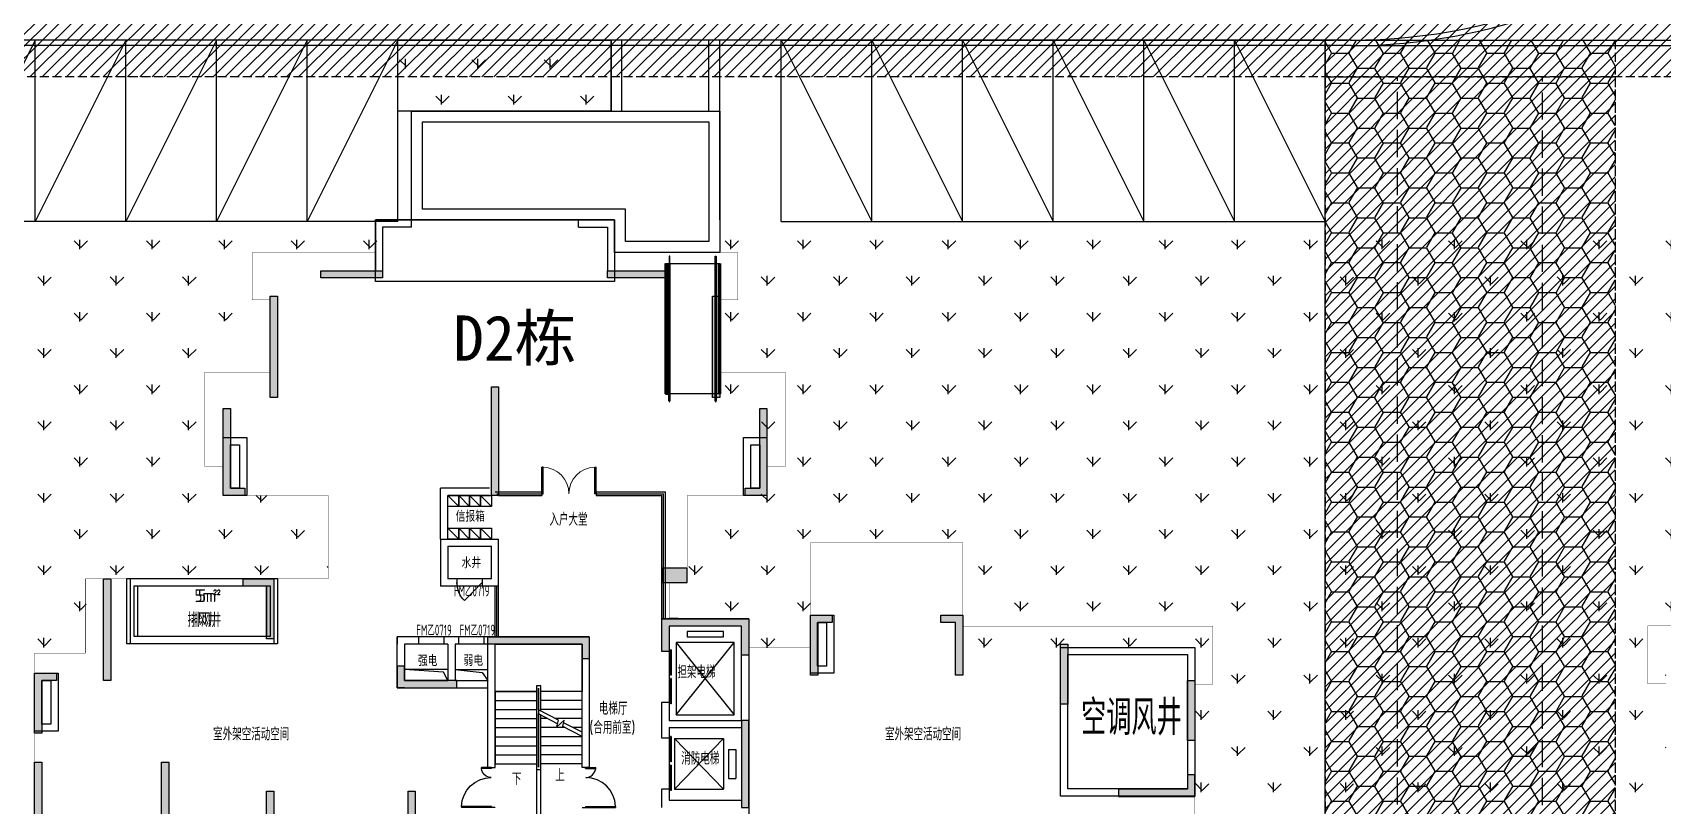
# Model space of a CAD drawing. Header units: millimetres. Extents: x 36720183 to 38160956, y 58934012 to 60388477.
# Drawn here: x 37556717 to 37601672, y 59296618 to 59317925 of the extents above; entities that cross this region are included whole.
import ezdxf

# ---------------------------------------------------------------- set-up
doc = ezdxf.new("R2010")
doc.units = ezdxf.units.MM
doc.header["$LTSCALE"] = 1000
doc.header["$MEASUREMENT"] = 0
doc.linetypes.add('DASH', pattern=[0.35, 0.25, -0.1])
doc.linetypes.add('X-A7-L1-PLAN$0$DOTE', pattern=[2.4200000000000004, 2, -0.2, 0.02, -0.2])
for name, color, linetype in [('@ 绿化', 8, 'Continuous'), ('@YL', 2, 'Continuous'), ('@扑救面填充', 8, 'Continuous'), ('@植草板', 8, 'Continuous'), ('C_Wall', 6, 'Continuous'), ('DIM_SYMB', 3, 'Continuous'), ('DL_道路红线_支路网_', 1, 'Continuous'), ('EVTR', 2, 'Continuous'), ('j-建筑提资说明', 5, 'Continuous'), ('PUB_TEXT', 7, 'Continuous'), ('RMJM - P1 - P - 120-1$0$文字说明', 7, 'Continuous'), ('STAIR', 2, 'Continuous'), ('TEXT', 1, 'Continuous'), ('WALL', 4, 'Continuous'), ('WINDOW', 2, 'Continuous'), ('WINDOW_TEXT', 3, 'Continuous'), ('X-A7-L1-PLAN$0$240_STAIR_R', 1, 'Continuous'), ('X-A7-L1-PLAN$0$dote', 1, 'X-A7-L1-PLAN$0$DOTE'), ('扑救面', 2, 'Continuous'), ('裙楼挑廊', 7, 'Continuous'), ('车位', 40, 'Continuous'), ('首层轮廓', 6, 'Continuous')]:
    doc.layers.add(name, color=color, linetype=linetype)
doc.layers.add('X-A7-L1-PLAN$0$230_Floors', color=1, linetype='Continuous', lineweight=50)
doc.layers.add('水管井及降板', color=3, linetype='Continuous', plot=False)
doc.styles.add('_TCH_DIM', font='SIMPLEX', dxfattribs={"bigfont": 'GBCBIG'})
doc.styles.add('RMJM - P1 - P - 120-1$0$RMJM_TEXT', font='ARIAL.TTF', dxfattribs={"height": 2.5})
doc.styles.get("Standard").update_dxf_attribs({"font": 'gbenor.shx', "bigfont": 'gbcbig.shx'})
pattern_1 = [(90, (0, 0), (-997.7954749999999, 997.7954750000001), [264.58066, -1731.01015]), (45, (0, 0), (-997.7961550815103, 997.7961550815104), [264.58066, -1146.51615]), (135, (0, 0), (-997.7961550815104, -997.7961550815103), [264.58066, -1146.51615])]
pattern_2 = [(45, (0, 0), (-168.3798022700466, 168.3798022700466), [])]

# ---------------------------------------------------------------- blocks, each defined once
blk = doc.blocks.new('车位')
at = {"layer": '车位'}
for p, q in [((2126015.363578103, 462726.0883824006), (2126015.363578103, 465226.0883824006)), ((2131015.363578103, 465226.0883824006), (2126015.363578103, 465226.0883824006)), ((2131015.363578111, 462726.0891391188), (2131015.363578103, 465226.0883824006)), ((2131015.363578111, 462726.0891391188), (2126015.363578103, 462726.0883824006))]:
    blk.add_line(p, q, dxfattribs=at)
blk.add_lwpolyline([(2126015.363578103, 462726.0883824006), (2131015.363578111, 465226.0883824006)], dxfattribs=at)
blk = doc.blocks.new('gj1-0107')
at = {"layer": 'WALL', "color": 2}
for points in [[(42922139.97453035, 57590206.12599736), (42926191.12234663, 57590206.13436858), (42926191.12234663, 57588406.2199932), (42922139.97453035, 57588406.21162199)], [(42922339.97453035, 57590006.12641064), (42925991.12234663, 57590006.1339553), (42925991.12234663, 57588606.21957993), (42922339.97453035, 57588606.21203527)]]:
    blk.add_lwpolyline(points, close=True, dxfattribs=at)
at = {"layer": 'WINDOW', "color": 2}
for points in [[(42947791.12234719, 57588306.12426966), (42951491.20817713, 57588306.12426966), (42951491.20817713, 57584205.94987251), (42947791.12234719, 57584205.94987251)], [(42947991.12234719, 57588106.12426966), (42951291.20817713, 57588106.12426966), (42951291.20817713, 57584405.94987251), (42947991.12234719, 57584405.94987251)]]:
    blk.add_lwpolyline(points, close=True, dxfattribs=at)
at = {"layer": 'j-建筑提资说明', "color": 2, "insert": (42924002.6382888, 57589908.05845094), "char_height": 350, "width": 661.7919815480709, "attachment_point": 1}
blk.add_mtext('5m²', dxfattribs=at)
at = {"layer": 'PUB_TEXT', "color": 2}
for s, height, p in [('排风井', 385.8156028368794, (42923806.78973908, 57588870.21052455)), ('空调风井', 964.5390070921986, (42948356.13669252, 57585888.9128638))]:
    blk.add_text(s, height=height, dxfattribs=at).set_placement(p)
blk = doc.blocks.new('D3D4scpm')
at = {"layer": '首层轮廓', "color": 6, "linetype": 'DASH', "const_width": 10}
blk.add_lwpolyline([(169619.1986465752, -166214.4433284104), (162719.1990282312, -166214.443305552), (162719.1990282312, -167814.4433052763), (163219.1131967381, -167814.4433052763)], dxfattribs=at)
blk = doc.blocks.new('$DORLIB2D$00000127')
at = {"color": 0, "linetype": 'Continuous'}
for p, q in [((-0.03333333333284827, 0.79489831543669), (-0.5333333333328483, 0.79489831543669)), ((-0.5333333333328483, 0.79489831543669), (-0.5333333333328483, 0.6904056441872441)), ((-0.03333333333284827, 0.6904056441872441), (-0.5333333333328483, 0.6904056441872441)), ((-0.03333333333284827, 0.79489831543669), (-0.03333333333284827, 0.6904056441872441)), ((0.03333333333284827, 0.79489831543669), (0.03333333333284827, 0.6904056441872441)), ((0.5333333333328483, 0.79489831543669), (0.03333333333284827, 0.79489831543669)), ((0.5333333333328483, 0.6904056441872441), (0.03333333333284827, 0.6904056441872441)), ((0.5333333333328483, 0.79489831543669), (0.5333333333328483, 0.6904056441872441)), ((0.5, 0.4999999999999787), (-0.5, 0.4999999999999787))]:
    blk.add_line(p, q, dxfattribs=at)
blk = doc.blocks.new('$DorLib2D$00000002')
for p, q in [((-0.5, -5.684341886080802e-17), (-0.5000000000000007, 0.4875)), ((-0.4750000000000007, 0.4875), (-0.5000000000000007, 0.4875)), ((-0.475, -2.842170943040401e-17), (-0.4750000000000007, 0.4875)), ((0.475, -2.842170943040401e-17), (0.4750000000000007, 0.4875)), ((0.4750000000000007, 0.4875), (0.5000000000000007, 0.4875)), ((0.5, -5.684341886080802e-17), (0.5000000000000007, 0.4875)), ((-0.5, -5.684341886080802e-17), (-0.475, -2.842170943040401e-17)), ((0.5, -5.684341886080802e-17), (0.475, -2.842170943040401e-17))]:
    blk.add_line(p, q)
at = {"lineweight": 13}
for centre, start, end in [((-0.4875, -4.263256414560601e-17), 0, 88.53071641864632), ((0.4875, -4.263256414560601e-17), 91.4692835813537, 180)]:
    blk.add_arc(centre, 0.4875, start, end, dxfattribs=at)
blk = doc.blocks.new('$DorLib2D$00000114')
at = {"color": 0}
blk.add_line((0.4999999999999964, 3.552713678800501e-15), (-0.2071067811864751, 0.7071067811864857), dxfattribs=at)
blk.add_arc((0.5000000000013856, -1.154631945610163e-12), 1.000000000001696, 135, 180, dxfattribs=at)
blk = doc.blocks.new('$DorLib2D$00000225')
at = {"color": 0}
for p, q in [((0.4750000000000032, -0.001447885298549778), (0.4750000000000032, 0.7521225008925327)), ((0.4750000000000032, 0.7521225008925327), (0.5000000000000036, 0.7521225008925363)), ((0.5000000000000036, -0.001447885298549778), (0.5000000000000036, 0.7521225008925363)), ((-0.4999999999999982, -3.552713678800501e-15), (-0.5, 0.252035990386009)), ((-0.4750000000000014, 0.252035990386009), (-0.5, 0.252035990386009)), ((-0.4749999999999996, -3.552713678800501e-15), (-0.4750000000000014, 0.252035990386009)), ((-0.4749999999999996, -3.552713678800501e-15), (-0.4999999999999947, -3.552713678800501e-15)), ((0.4750000000000032, -0.001447885298549778), (0.4999999999999929, -0.001447885298549778))]:
    blk.add_line(p, q, dxfattribs=at)
for centre, radius, start, end in [((0.5046168020419071, -0.001920809357812914), 0.7546247204382253, 92.24926861260724, 179.7237749158362), ((-0.5007908120542499, 0.002572563917482285), 0.2507930763238999, 359.7898704778746, 84.09743784757413)]:
    blk.add_arc(centre, radius, start, end, dxfattribs=at)
blk = doc.blocks.new('553443')
at = {"layer": 'WALL'}
for p, q in [((705022.991600763, -901401.3232858074), (705022.991600763, -900709.6513814)), ((705022.991600763, -900709.6513814), (705142.9916008748, -900709.6513814)), ((705142.9916008748, -900709.6513814), (705142.9916008748, -904259.6513813068)), ((705022.991600763, -904259.6513813068), (705022.991600763, -901513.7232185048)), ((703682.9916018434, -902959.6513812584), (703882.9916020297, -902959.6513812584)), ((706482.9916007258, -902959.6513812584), (706282.9916005395, -902959.6513812584)), ((703882.9916020297, -904059.6513813515), (703682.9916018434, -904059.6513813515)), ((706282.9916005395, -904059.6513813515), (706482.9916007258, -904059.6513813515))]:
    blk.add_line(p, q, dxfattribs=at)
at = {"layer": 'WINDOW', "yscale": -1100, "zscale": -1100}
for p, xscale, rotation in [((703782.9916024022, -903509.6513813068), 1100, 270), ((706382.991600167, -903509.6513813068), -1100, 90)]:
    blk.add_blockref('$DorLib2D$00000225', p, dxfattribs=dict(at, xscale=xscale, rotation=rotation))
blk = doc.blocks.new('56643chfgvhcsr')
blk.add_line((121896.0570901092, -24508.87096643308), (121596.0570907742, -24208.87096643308))
blk.add_lwpolyline([(121596.0570907742, -24208.87096643308), (121896.0570901092, -24208.87096643308), (121896.0570901092, -24508.87096643308), (121596.0570907742, -24508.87096643308)], close=True)
blk = doc.blocks.new('A$C7A871CF6')
at = {"layer": 'C_Wall'}
for points in [[(-11599.99999925494, 9800), (-9899.999998701736, 9800), (-9899.999998701736, 9600), (-11599.99999925494, 9600)], [(-3699.999999998836, 9800.000000280095), (-1999.999999441206, 9800.000000280095), (-1999.999999441206, 9600.000000280095), (-3699.999999998836, 9600.000000280095)], [(-12800.04305876791, 9100.000000190921), (-12799.99999888241, 6300), (-12999.99999888241, 6300), (-13000.04305876791, 9100.000000190921)], [(-599.9999998137355, 9100.000000280794), (-599.999999627471, 6300.000000280095), (-799.999999627471, 6300.000000280095), (-799.9999998137355, 9100.000000280794)], [(-6700, 6599.995026633609), (-6700, 3599.995026633609), (-6899.999618530273, 3599.995026633609), (-6899.999618530273, 6599.995026633609)], [(-14100.04267655313, 3799.906525810715), (-13700.04267655313, 3799.906525810715), (-13700.04267655313, 3599.906525810715), (-14300.04267655313, 3599.906525810715), (-14299.94353091344, 5999.999999955297), (-14099.94353091344, 5999.999999955297)], [(500.0000001862645, 6000.000000373228), (700.0000001862645, 6000.000000373228), (700.0000001862645, 3600.000000324799), (100.0005723908544, 3600.000000324799), (100.0005723908544, 3800.000000324799), (500.0000001862645, 3800.000000324799)], [(-1500.000000465196, 1600.000000231666), (-2200, 1600.000000231666), (-2200, 1200.000000138534), (-1500.000000465196, 1200.000000138534)], [(-17399.91464354144, 1300.005354961846), (-17400.00000000047, -1499.999806847656), (-17600.00000000047, -1499.999806847656), (-17599.91464354144, 1300.005354961846)], [(-12899.95002746582, 1299.98548999941), (-12899.95002746582, -350.0145100005902), (-13099.95002746582, -350.0145100005902), (-13099.95002746582, 1099.98548999941), (-13750.00273324549, 1099.995026977267), (-13750.00273324549, 1299.995026977267)], [(199.9588014557958, -800.0099465602543), (-0.04119854420423508, -800.0099465602543), (0, 0), (-1999.99988079071, 0), (-1999.999999813735, -699.9998092651367), (-2199.999993853271, -700), (-2199.999874830246, 0), (-2200.000005960464, 200), (-2000.000011920929, 200), (200, 200)], [(1900.085067749023, 300.084672128316), (2500.08544921875, 300.084672128316), (2500.08544921875, 100.084672128316), (2100.085639939643, 100.0843564292882), (2100.08659362793, -1350.003638113383), (1900.08659362793, -1350.004782522563)], [(5499.999618530273, 300.084672128316), (6100.000381469727, 300.084672128316), (6100.000381469727, -1349.915137136821), (5899.999618530273, -1349.915137136821), (5899.999618530273, 100.084672128316), (5499.999618530273, 100.084672128316)], [(-4199.999999813735, -299.9998092651367), (-4199.999618344009, -899.9996185302734), (-4399.999618344009, -899.9998092651367), (-4399.999809078872, -499.9998092651367), (-7000.000190548599, -499.9998092651367), (-7000.000190548599, -299.9998092651367)], [(9000.085448601749, -499.9950292559806), (9000.085448601749, -2149.995029255981), (8800.085448601749, -2149.995029255981), (8800.085448601749, -499.9950292559806)], [(-19300.08354187012, -1499.919333303813), (-19300.08354187012, -2949.919214094523), (-19500.08354187012, -2949.919214094523), (-19500.08354187012, -1299.919333303813), (-18900.08354187012, -1299.919333303813), (-18900.08354187012, -1499.919333303813)], [(-9300.000395474024, -1500.000728959218), (-9300.000395474024, -1100.000728959218), (-9500.000395474024, -1100.000728959218), (-9500.000395474024, -1700.000728959218), (-7850.00039817486, -1700.000728400424), (-7850.00039817486, -1500.000212129671)], [(12499.99999981397, -1499.995006116806), (12500.08583050221, -3149.994910749374), (12300.08583050221, -3149.994910749374), (12299.99999981397, -1499.995006116806)], [(-1.192092895507812e-05, -2599.999999768334), (-1.192092895507812e-05, -4999.999904400902), (199.999988079071, -4999.999904400902), (199.999988079071, -2599.999999768334)], [(-19299.98843565327, -3750.005110627273), (-19299.98843565327, -5400.004967576126), (-19499.98843565327, -5400.004967576126), (-19499.98843565327, -3750.005110627273)], [(-15800.08506774902, -3750.005065875594), (-15800.08506774902, -5400.004970508162), (-16000.08506774902, -5400.004970508162), (-16000.08506774902, -3750.005065875594)], [(12500.08583068848, -4100.09004100645), (12300.08583068848, -4100.09004100645), (12300.08583068848, -4500.09004100645), (10400.08506774902, -4500.09004100645), (10400.08506774902, -4700.09004100645), (12500.08583068848, -4700.09004100645)], [(-12900.08201599121, -5999.999618528644), (-12500.08506774902, -5999.999618528644), (-12500.08506774902, -6199.999618528644), (-13100.08506774902, -6199.999618528644), (-13100.00305101322, -4550.000047683716), (-12900.00305101322, -4549.998331069946)], [(-9199.999999254476, -4550.081609734567), (-8999.999999254476, -4550.081609734567), (-8999.999999254476, -6200.000190733001), (-9599.999999254476, -6200.000190733001), (-9599.999999254476, -6000.000190733001), (-9199.999999254476, -6000.000190733001)], [(-6800.000189989805, -6000.000381424092), (-6800.000189989805, -5199.999994691927), (-7000.000189989805, -5199.999994691927), (-7000.000189989805, -6200.000381424092), (-5350.000192690641, -6200.000380865298), (-5350.000192690641, -5999.999864594312)], [(-4899.999809265137, -7100.0045917877), (-3300, -7100.0045917877), (-3300, -7300.0045917877), (-4899.999809265137, -7300.0045917877)], [(4299.999618530273, -7100.0045917877), (6100.08544921875, -7100.0045917877), (6100.08544921875, -7300.0045917877), (4299.999618530273, -7300.0045917877)], [(8950.000000372529, -7100.0045917877), (10600.00000037253, -7100.0045917877), (10600.00000037253, -7300.0045917877), (8950.000000372529, -7300.0045917877)], [(-4899.999809265137, -8800.0045917877), (-2899.999952316284, -8800.0045917877), (-2899.999952316284, -9000.0045917877), (-4899.999809265137, -9000.0045917877)], [(3900, -8800.0045917877), (5899.999618530273, -8800.0045917877), (5899.999618530273, -9000.0045917877), (3900, -9000.0045917877)], [(-7599.999618530273, -9700.004210317973), (-7000.000011920929, -9700.004210317973), (-7000.000011920929, -9900.004210317973), (-7399.999618530273, -9900.004210317973), (-7399.999999441206, -11900.0049733019), (-7599.999999441206, -11900.0049733019)], [(8599.999618530273, -9700.004210317973), (8599.999618530273, -11900.0049733019), (8399.999618530273, -11900.0049733019), (8399.999618530273, -9900.004210317973), (8000.003039836884, -9900.004210317973), (8000.003039836884, -9700.004210317973)], [(-6300, -12500.00421031797), (-6300, -15700.00497325719), (-6500, -15700.00497325719), (-6500, -12500.00421031797)], [(7499.999618530273, -12500.00421031797), (7500.004196166992, -15700.00497325719), (7300.004196166992, -15700.00497325719), (7299.999618530273, -12500.00421031797)], [(-2900.000011920929, -16400.00497325743), (-4600.000011175871, -16400.00497325743), (-4600.000011175871, -16200.00497325719), (-3100.000011920929, -16200.00497325743), (-3100.000011920929, -15800.00421031797), (-2900.000011920929, -15800.00421031797)], [(4099.999988079071, -16200.00497325743), (5599.9999884516, -16200.00497325743), (5599.9999884516, -16400.00497325743), (3899.999988079071, -16400.00497325743), (3899.999988079071, -15800.00421031797), (4099.999988079071, -15800.00421031797)]]:
    blk.add_hatch(color=256, dxfattribs=at).paths.add_polyline_path(points)
for points in [[(-11599.99999925494, 9800), (-9899.999998701736, 9800), (-9899.999998701736, 9600), (-11599.99999925494, 9600)], [(-3699.999999998836, 9800.000000280095), (-1999.999999441206, 9800.000000280095), (-1999.999999441206, 9600.000000280095), (-3699.999999998836, 9600.000000280095)], [(-12800.04305876791, 9100.000000190921), (-12799.99999888241, 6300), (-12999.99999888241, 6300), (-13000.04305876791, 9100.000000190921)], [(-599.9999998137355, 9100.000000280794), (-599.999999627471, 6300.000000280095), (-799.999999627471, 6300.000000280095), (-799.9999998137355, 9100.000000280794)], [(-6700, 6599.995026633609), (-6700, 3599.995026633609), (-6899.999618530273, 3599.995026633609), (-6899.999618530273, 6599.995026633609)], [(-14100.04267655313, 3799.906525810715), (-13700.04267655313, 3799.906525810715), (-13700.04267655313, 3599.906525810715), (-14300.04267655313, 3599.906525810715), (-14299.94353091344, 5999.999999955297), (-14099.94353091344, 5999.999999955297)], [(500.0000001862645, 6000.000000373228), (700.0000001862645, 6000.000000373228), (700.0000001862645, 3600.000000324799), (100.0005723908544, 3600.000000324799), (100.0005723908544, 3800.000000324799), (500.0000001862645, 3800.000000324799)], [(-1500.000000465196, 1600.000000231666), (-2200, 1600.000000231666), (-2200, 1200.000000138534), (-1500.000000465196, 1200.000000138534)], [(-17399.91464354144, 1300.005354961846), (-17400.00000000047, -1499.999806847656), (-17600.00000000047, -1499.999806847656), (-17599.91464354144, 1300.005354961846)], [(-12899.95002746582, 1299.98548999941), (-12899.95002746582, -350.0145100005902), (-13099.95002746582, -350.0145100005902), (-13099.95002746582, 1099.98548999941), (-13750.00273324549, 1099.995026977267), (-13750.00273324549, 1299.995026977267)], [(-4199.999999813735, -299.9998092651367), (-4199.999618344009, -899.9996185302734), (-4399.999618344009, -899.9998092651367), (-4399.999809078872, -499.9998092651367), (-7000.000190548599, -499.9998092651367), (-7000.000190548599, -299.9998092651367)], [(9000.085448601749, -499.9950292559806), (9000.085448601749, -2149.995029255981), (8800.085448601749, -2149.995029255981), (8800.085448601749, -499.9950292559806)], [(-19300.08354187012, -1499.919333303813), (-19300.08354187012, -2949.919214094523), (-19500.08354187012, -2949.919214094523), (-19500.08354187012, -1299.919333303813), (-18900.08354187012, -1299.919333303813), (-18900.08354187012, -1499.919333303813)], [(-9300.000395474024, -1500.000728959218), (-9300.000395474024, -1100.000728959218), (-9500.000395474024, -1100.000728959218), (-9500.000395474024, -1700.000728959218), (-7850.00039817486, -1700.000728400424), (-7850.00039817486, -1500.000212129671)], [(12499.99999981397, -1499.995006116806), (12500.08583050221, -3149.994910749374), (12300.08583050221, -3149.994910749374), (12299.99999981397, -1499.995006116806)], [(-19299.98843565327, -3750.005110627273), (-19299.98843565327, -5400.004967576126), (-19499.98843565327, -5400.004967576126), (-19499.98843565327, -3750.005110627273)], [(-15800.08506774902, -3750.005065875594), (-15800.08506774902, -5400.004970508162), (-16000.08506774902, -5400.004970508162), (-16000.08506774902, -3750.005065875594)], [(-12900.08201599121, -5999.999618528644), (-12500.08506774902, -5999.999618528644), (-12500.08506774902, -6199.999618528644), (-13100.08506774902, -6199.999618528644), (-13100.00305101322, -4550.000047683716), (-12900.00305101322, -4549.998331069946)], [(-9199.999999254476, -4550.081609734567), (-8999.999999254476, -4550.081609734567), (-8999.999999254476, -6200.000190733001), (-9599.999999254476, -6200.000190733001), (-9599.999999254476, -6000.000190733001), (-9199.999999254476, -6000.000190733001)], [(-6800.000189989805, -6000.000381424092), (-6800.000189989805, -5199.999994691927), (-7000.000189989805, -5199.999994691927), (-7000.000189989805, -6200.000381424092), (-5350.000192690641, -6200.000380865298), (-5350.000192690641, -5999.999864594312)], [(-4899.999809265137, -7100.0045917877), (-3300, -7100.0045917877), (-3300, -7300.0045917877), (-4899.999809265137, -7300.0045917877)], [(4299.999618530273, -7100.0045917877), (6100.08544921875, -7100.0045917877), (6100.08544921875, -7300.0045917877), (4299.999618530273, -7300.0045917877)], [(8950.000000372529, -7100.0045917877), (10600.00000037253, -7100.0045917877), (10600.00000037253, -7300.0045917877), (8950.000000372529, -7300.0045917877)], [(-4899.999809265137, -8800.0045917877), (-2899.999952316284, -8800.0045917877), (-2899.999952316284, -9000.0045917877), (-4899.999809265137, -9000.0045917877)], [(3900, -8800.0045917877), (5899.999618530273, -8800.0045917877), (5899.999618530273, -9000.0045917877), (3900, -9000.0045917877)], [(-6300, -12500.00421031797), (-6300, -15700.00497325719), (-6500, -15700.00497325719), (-6500, -12500.00421031797)], [(7499.999618530273, -12500.00421031797), (7500.004196166992, -15700.00497325719), (7300.004196166992, -15700.00497325719), (7299.999618530273, -12500.00421031797)], [(-2900.000011920929, -16400.00497325743), (-4600.000011175871, -16400.00497325743), (-4600.000011175871, -16200.00497325719), (-3100.000011920929, -16200.00497325743), (-3100.000011920929, -15800.00421031797), (-2900.000011920929, -15800.00421031797), (-2900.000011920929, -16400.00497325743)]]:
    blk.add_lwpolyline(points, close=True, dxfattribs=at)
for points in [[(199.9588014557958, -800.0099465602543), (-0.04119854420423508, -800.0099465602543), (0, 0), (-1999.99988079071, 0), (-1999.999999813735, -699.9998092651367), (-2199.999993853271, -700), (-2199.999874830246, 0), (-2200.000005960464, 200), (-2000.000011920929, 200), (-2000.000011920929, 200), (200, 200), (199.9588014557958, -800.0099465602543)], [(1900.085067749023, 300.084672128316), (2500.08544921875, 300.084672128316), (2500.08544921875, 100.084672128316), (2100.085639939643, 100.0843564292882), (2100.08659362793, -1350.003638113383), (1900.08659362793, -1350.004782522563), (1900.085067749023, 300.084672128316)], [(5499.999618530273, 300.084672128316), (6100.000381469727, 300.084672128316), (6100.000381469727, -1349.915137136821), (5899.999618530273, -1349.915137136821), (5899.999618530273, 100.084672128316), (5499.999618530273, 100.084672128316), (5499.999618530273, 300.084672128316)], [(-1.192092895507812e-05, -2599.999999768334), (-1.192092895507812e-05, -4999.999904400902), (199.999988079071, -4999.999904400902), (199.999988079071, -2599.999999768334), (-1.192092895507812e-05, -2599.999999768334)], [(12500.08583068848, -4100.09004100645), (12300.08583068848, -4100.09004100645), (12300.08583068848, -4500.09004100645), (10400.08506774902, -4500.09004100645), (10400.08506774902, -4700.09004100645), (12500.08583068848, -4700.09004100645), (12500.08583068848, -4100.09004100645)], [(-7599.999618530273, -9700.004210317973), (-7000.000011920929, -9700.004210317973), (-7000.000011920929, -9900.004210317973), (-7399.999618530273, -9900.004210317973), (-7399.999999441206, -11900.0049733019), (-7599.999999441206, -11900.0049733019), (-7599.999618530273, -9700.004210317973)], [(8599.999618530273, -9700.004210317973), (8599.999618530273, -11900.0049733019), (8399.999618530273, -11900.0049733019), (8399.999618530273, -9900.004210317973), (8000.003039836884, -9900.004210317973), (8000.003039836884, -9700.004210317973), (8599.999618530273, -9700.004210317973)], [(4099.999988079071, -16200.00497325743), (5599.9999884516, -16200.00497325743), (5599.9999884516, -16400.00497325743), (3899.999988079071, -16400.00497325743), (3899.999988079071, -15800.00421031797), (4099.999988079071, -15800.00421031797), (4099.999988079071, -16200.00497325743)]]:
    blk.add_lwpolyline(points, dxfattribs=at)
blk = doc.blocks.new('D1D2scpm')
at = {"layer": 'DIM_SYMB', "color": 6}
for points in [[(76856.34036825597, -166872.3523106501, 0, 0, 0), (76856.34036825597, -164147.3523107916, 0, 0, 0), (78056.34036844224, -164147.3523107916, 0, 0, 0), (78056.34036844224, -165197.3523106053, 80.00000000000001, 0, 0), (78056.34036844224, -165497.3523106501, 0, 0, 0)], [(78056.34036844224, -166872.3523106501, 0, 0, 0), (78056.34036844224, -166047.3523106948, 80.00000000000001, 0, 0), (78056.34036844224, -165747.3523106501, 0, 0, 0)]]:
    blk.add_lwpolyline(points, format="xyseb", dxfattribs=at)
at = {"layer": 'EVTR', "color": 6}
for p, q in [((81556.34036769718, -163097.3523107469), (81556.34036769718, -163247.3523106501)), ((82556.34036769718, -163097.3523107469), (81556.34036769718, -163097.3523107469)), ((82556.34036769718, -163247.3523106501), (82556.34036769718, -163097.3523107469)), ((81256.34036788344, -163397.3523105606), (81256.34036788344, -165397.3523105606)), ((82856.34036844224, -163397.3523105606), (81256.34036788344, -163397.3523105606)), ((81256.34036788344, -163397.3523105606), (82856.34036844224, -165397.3523105606)), ((81256.34036788344, -165397.3523105606), (82856.34036844224, -163397.3523105606)), ((81556.34036769718, -163247.3523106501), (82556.34036769718, -163247.3523106501)), ((82856.34036844224, -165397.3523105606), (82856.34036844224, -163397.3523105606)), ((81256.34036788344, -165397.3523105606), (82856.34036844224, -165397.3523105606)), ((81206.34088309109, -166047.3524161726, 9375.00000021349), (82556.34088271856, -166047.3521959111, 9375.00000021349)), ((81206.34089892358, -166047.3524161726, 9375.00000021349), (81206.34112802893, -167447.3524160758, 9375.00000021349)), ((81206.34088309109, -166047.3524161726, 9375.00000021349), (82556.34111182392, -167447.3521958217, 9375.00000021349)), ((82556.34088271856, -166047.3521959111, 9375.00000021349), (81206.34111126512, -167447.3524160758, 9375.00000021349)), ((82556.34088271856, -166047.3521959111, 9375.00000021349), (82556.34111182392, -167447.3521958217, 9375.00000021349)), ((82701.06386968493, -166347.3521722108, 9375.00000021349), (82901.0638698712, -166347.3521396145, 9375.00000021349)), ((82701.06386968493, -166347.3521722108, 9375.00000021349), (82701.0640000701, -167147.3521722555, 9375.00000021349)), ((82901.063886635, -166347.3521396145, 9375.00000021349), (82901.06401702017, -167147.3521396592, 9375.00000021349)), ((82701.0640000701, -167147.3521722555, 9375.00000021349), (82901.06400025636, -167147.3521396592, 9375.00000021349)), ((81206.34111126512, -167447.3524160758, 9375.00000021349), (82556.34111182392, -167447.3521958217, 9375.00000021349))]:
    blk.add_line(p, q, dxfattribs=at)
at = {"layer": 'STAIR', "color": 6}
for p, q in [((78556.34036811441, -151747.3525012434), (73956.34036859125, -151747.3525012881)), ((76256.34036769718, -164747.3523106501), (76256.34036769718, -163447.3523106948)), ((76256.34036769718, -163447.3523106948), (78656.34036806971, -163447.3523106948)), ((76256.34036769718, -164747.3523080871), (76256.34036769718, -163447.3523081318)), ((78656.34036806971, -163447.3523106948), (78656.34036806971, -164747.3523106501)), ((74956.3403943181, -164147.3526121229), (73756.3403948769, -164147.3530398458)), ((75156.34050124884, -164147.3523081839), (76056.34050180763, -164147.3523081839)), ((76256.34036769718, -164747.3523106501), (76256.34036769718, -166747.3523106501)), ((76256.34036769718, -164747.3523106501), (77396.34036829323, -164747.3523106501)), ((77396.34036829323, -164747.3523106501), (76256.34036769718, -164747.3523106501)), ((76256.34036769718, -164747.3523080871), (76256.34036769718, -166747.3523080871)), ((77516.34036840498, -164597.3523107469), (77396.34036829323, -164597.3523107469)), ((77396.34036829323, -164597.3523107469), (77396.34036829323, -166897.3523105606)), ((77456.34036788344, -165258.232200712), (77456.34036788344, -164657.3523107991)), ((77456.34036788344, -164657.3523107991), (77456.34036788344, -164657.3523107991)), ((77456.34036788344, -164657.3523107991), (77456.34036788344, -165258.232200712)), ((77456.34036788344, -165258.232200712), (77456.34036788344, -164747.3523106501)), ((77456.34036788344, -164747.3523106501), (77456.34036788344, -166747.3523106501)), ((77516.34036840498, -165289.0242151543), (77516.34036840498, -164597.3523107469)), ((78656.34036806971, -164747.3523106501), (77516.34036840498, -164747.3523106501)), ((78656.34036806971, -164747.3523106501), (77516.34036840498, -164747.3523106501)), ((78656.34036806971, -165874.0724878907), (78656.34036806971, -164747.3523106501)), ((76256.34036769718, -164997.3523106501), (77396.34036829323, -164997.3523106501)), ((76256.34036769718, -165247.3523106501), (77396.34036829323, -165247.3523106501)), ((78005.07824679464, -165539.8446113914), (77456.34036788344, -165258.232200712)), ((77456.34036788344, -166747.3523106501), (77456.34036788344, -165370.6321334094)), ((77983.25874561071, -165641.0467708111), (77456.34036788344, -165370.6321334094)), ((77456.34036788344, -166837.352310732), (77456.34036788344, -165370.6321334094)), ((77456.34036788344, -165370.6321334094), (77456.34036788344, -166837.352310732)), ((78656.34036806971, -164997.3523106501), (77516.34036840498, -164997.3523106501)), ((78656.34036806971, -165247.3523106501), (77516.34036840498, -165247.3523106501)), ((77516.34036840498, -166897.3523105606), (77516.34036840498, -165401.4241478518)), ((76256.34036769718, -165497.3523106501), (77396.34036829323, -165497.3523106501)), ((76256.34036769718, -165747.3523106501), (77396.34036829323, -165747.3523106501)), ((77703.26187645644, -165497.3523106501), (77516.34036840498, -165497.3523106501)), ((78190.4011657238, -165747.3523106501), (77516.34036840498, -165747.3523106501)), ((78656.34036806971, -165497.3523106501), (77922.27957022935, -165497.3523106501)), ((78162.96348439157, -165539.5482582599), (77965.71586930752, -165722.4132932797)), ((77965.71586930752, -165722.4132932797), (78005.07824679464, -165539.8446113914)), ((78125.3572357595, -165713.9717498422), (78162.96348439157, -165539.5482582599)), ((78656.34036806971, -165986.4724205881), (78125.3572357595, -165713.9717498422)), ((78656.34036806971, -165874.0724878907), (78147.17673694342, -165612.7695904225)), ((78656.34036806971, -165747.3523106501), (78409.41885949671, -165747.3523106501)), ((76256.34036769718, -165997.3523106501), (77396.34036829323, -165997.3523106501)), ((76256.34036769718, -166247.3523106501), (77396.34036829323, -166247.3523106501)), ((78656.34036806971, -165997.3523106501), (77516.34036840498, -165997.3523106501)), ((78656.34036806971, -166247.3523106501), (77516.34036840498, -166247.3523106501)), ((78656.34036806971, -166747.3523106501), (78656.34036806971, -165986.4724205881)), ((76256.34036769718, -166497.3523106501), (77396.34036829323, -166497.3523106501)), ((76256.34036769718, -166747.3523106501), (77396.34036829323, -166747.3523106501)), ((77456.34036788344, -166747.3523106501), (77456.34036788344, -166747.3523106501)), ((78656.34036806971, -166497.3523106501), (77516.34036840498, -166497.3523106501)), ((78656.34036806971, -166747.3523106501), (77516.34036840498, -166747.3523106501)), ((77396.34036829323, -166897.3523105606), (77516.34036840498, -166897.3523105606)), ((77456.34036788344, -166837.352310732), (77456.34036788344, -166837.352310732))]:
    blk.add_line(p, q, dxfattribs=at)
blk.add_lwpolyline([(79556.34036772698, -153448.4646710083), (72956.34036900103, -153448.4646710083), (72956.34036900103, -151747.3525012434), (79556.34036769718, -151747.3525012434)], close=True, dxfattribs=at)
for points in [[(74956.34050124884, -164447.3523081839), (74837.69456394017, -164221.208779864), (73756.34050178528, -164147.3530398458)], [(75156.34050124884, -164147.3523081839), (75903.48456782848, -164226.0954530388), (76056.34036834538, -164447.3523081839)]]:
    blk.add_lwpolyline(points, dxfattribs=at)
at = {"layer": 'WALL', "color": 6}
for p, q in [((73956.34036859125, -151947.3525012359), (73956.34036859125, -151747.3525012359)), ((78556.34036811441, -151947.3525012359), (78556.34036811441, -151747.3525012359)), ((76106.34142923355, -159147.3683256805), (74756.34059344232, -159147.3650226891)), ((74756.34059344232, -160547.3523105606), (74756.34059344232, -159147.3650226891)), ((76106.34093990177, -159347.3683256805), (74956.34059344232, -159347.3655120209)), ((74956.34059344232, -160547.3523105606), (74956.34059344232, -159347.3655120209)), ((74756.34059344232, -160547.3523105606), (76356.34059232473, -160547.3523105606)), ((74756.34059344232, -160547.3523105532), (74756.34059339762, -161847.3523081094)), ((74956.34059213847, -160747.3523108065), (76156.34059213847, -160747.3523108512)), ((74956.34059343487, -160747.3523108065), (74956.34059340507, -161647.3523081169)), ((76156.34059213847, -161647.3523093611), (76156.34059213847, -160747.3523108512)), ((76356.34059232473, -161847.3523081616), (76356.34059232473, -160547.3523105606)), ((75206.34059213102, -161647.3523083776), (74956.34059213847, -161647.3523081169)), ((75206.34059213847, -161647.3523081169), (75206.34059213102, -161847.3523081169)), ((76156.34059213847, -161647.3523093611), (75906.34059213102, -161647.3523091078)), ((75906.34059213102, -161647.3523081169), (75906.34059212357, -161847.3523081169)), ((75206.34059213102, -161847.3523081243), (74756.34059339762, -161847.3523081094)), ((76356.34059232473, -161847.3523081616), (75906.34059212357, -161847.3523081467)), ((83256.34036788344, -162747.3523106501), (80856.34036844224, -162747.3523106501)), ((80856.34036844224, -163647.3523105606), (80856.34036769718, -162747.3525014296)), ((83056.34036769718, -162947.3523106053), (81056.34036769718, -162947.3523106053)), ((81056.34036769718, -162947.3523106053), (81056.34036769718, -163647.3523105606)), ((83056.34036825597, -165547.3523106948), (83056.34036825597, -162947.3523106053)), ((83056.34036769718, -165547.3523106948), (83056.34036769718, -162947.3523106053)), ((83256.34036788344, -162747.3523106501), (83256.34036788344, -168597.3523106053)), ((73556.34059269726, -164547.3523080423), (73556.34059269726, -163247.3521201462)), ((74156.34059232473, -163247.3521201462), (73556.34059269726, -163247.3521201462)), ((73556.34059269726, -163247.3521201462), (73556.34059268981, -163447.3521201462)), ((73556.34059269726, -163447.3521201462), (73556.34059268981, -163447.3521201462)), ((73756.34059281647, -163447.3521201462), (73756.34059288353, -164447.3523081839)), ((74156.34059232473, -163447.3521201462), (73756.34059287608, -163447.3521201462)), ((74156.34059232473, -163447.3521201387), (74156.34059232473, -163247.3521201387)), ((75263.52026910335, -163247.3521201462), (74856.34059232473, -163247.3521201462)), ((74856.34059232473, -163447.3521201462), (74856.34059232473, -163247.3521201462)), ((74956.34059232473, -163447.3521201462), (74856.34059232473, -163447.3521201462)), ((74956.34059232473, -163447.3521201462), (74956.34059232473, -164447.3523081839)), ((75256.34059213847, -163447.3521201462), (75156.34059232473, -163447.3521201462)), ((75156.34059232473, -163447.3521201462), (75156.34059232473, -164447.3523081839)), ((75256.34059213847, -163447.3521201462), (75256.34059213847, -163247.3521201462)), ((76056.34059232473, -163247.3521201462), (75956.34059212357, -163247.3521201313)), ((75956.34059213102, -163447.3521201536), (75956.34059213102, -163247.3521201462)), ((76056.34059232473, -163447.3521201462), (75956.34059213102, -163447.3521201462)), ((78856.34036825597, -163247.3521201462), (76056.34036788344, -163247.3521201462)), ((76056.34036810696, -166847.3523106053), (76056.34036845714, -163247.3521201462)), ((78656.34036806971, -163447.3523106948), (76256.34036769718, -163447.3523106948)), ((76256.34036769718, -166647.3523105606), (76256.34036769718, -163447.3523106948)), ((76256.34036769718, -166747.3523080871), (76256.34036769718, -163447.3523081318)), ((78656.34036806971, -166847.3523106053), (78656.34036806971, -163447.3523106948)), ((78856.34036825597, -163247.3521201462), (78856.34036825597, -166847.3523106053)), ((81056.34036769718, -163647.3523105606), (80856.34036844224, -163647.3523105606)), ((73756.34059288353, -164447.3523081839), (74956.34059232473, -164447.3523081839)), ((75156.34059232473, -164447.3523081839), (76056.34059288353, -164447.3523081839)), ((73556.34059269726, -164647.3523081318), (73556.34059269726, -164547.3523080423)), ((73756.34059288353, -164647.3523081318), (73556.34059269726, -164647.3523081318)), ((73756.34059288353, -164647.3523081318), (73756.34059288353, -164647.3523081318)), ((73756.34059288353, -164647.3523081318), (76056.34059288353, -164647.3523081318)), ((80856.34036844224, -165647.3523105606), (80856.34036844224, -165047.3523106948)), ((80856.34036844224, -165047.3523106948), (81056.34036769718, -165047.3523106948)), ((81056.34036769718, -165047.3523106948), (81056.34036769718, -165547.3523106948)), ((80856.34036844224, -166036.5699182376), (80856.34036844224, -165647.3523105606)), ((81056.34036769718, -165547.3523106948), (83056.34036769718, -165547.3523106948)), ((81056.34036769718, -165747.3523106501), (83056.34036769718, -165747.3523106501)), ((81056.34036769718, -165747.3523106501), (81056.34036769718, -166036.5699182376)), ((83056.34036769718, -165747.3523106501), (83056.34036769718, -167747.3523106501)), ((81056.34036769718, -166036.5699182376), (80856.34036844224, -166036.5699182376)), ((76256.34036769718, -166847.3523106053), (76256.34036769718, -166647.3523105606)), ((76256.34036769718, -166847.3523106053), (76256.34036769718, -166747.3523080871)), ((80856.34036844224, -167856.52106601), (80856.34036844224, -167436.5699183717)), ((80856.34036844224, -167436.5699183717), (81056.34036769718, -167436.5699183717)), ((81056.34036769718, -167436.5699183717), (81056.34036769718, -167747.3523106501)), ((80856.34036844224, -167947.3523106053), (80856.34036844224, -167847.3523107469)), ((81056.34036769718, -167747.3523106501), (81456.33831636608, -167747.3523106501)), ((81456.33831636608, -167747.3523106501), (83056.34036769718, -167747.3523106501))]:
    blk.add_line(p, q, dxfattribs=at)
for points in [[(73956.34036859125, -151747.3525012359), (72956.34036900848, -151747.3525012434), (72956.34036898613, -153148.4646710008)], [(73956.34036859125, -151947.3525012359), (73156.34036900848, -151947.3525012434), (73156.34036898613, -153148.4646710083)], [(78556.34036811441, -151747.3525012359), (79556.34036769718, -151747.3525012434), (79556.34036771953, -153148.4646710008)], [(78556.34036811441, -151947.3525012359), (79356.34036769718, -151947.3525012434), (79356.34036771953, -153148.4646710083)]]:
    blk.add_lwpolyline(points, dxfattribs=at)
for points in [[(66105.24252450466, -161634.2815557122), (70156.39034079015, -161634.2731845006), (70156.39034079015, -163434.1875598729), (66105.24252450466, -163434.1959310845)], [(66305.24252450466, -161834.281142436), (69956.39034079015, -161834.2735977769), (69956.39034079015, -163234.1879731491), (66305.24252450466, -163234.1955178082)]]:
    blk.add_lwpolyline(points, close=True, dxfattribs=at)
at = {"layer": 'WINDOW', "color": 6}
for p, q in [((76256.34059232473, -159247.3523106501), (77543.9624042064, -159247.3523106501)), ((76306.34059232473, -159297.3523106501), (77543.9624042064, -159297.3523106501)), ((76356.34059232473, -159347.3523106501), (77543.9624042064, -159347.3523106501)), ((77543.9624042064, -159247.3523106501), (77543.9624042064, -159347.3523106501)), ((79043.9624042064, -159247.3523106501), (80956.34036873281, -159247.3523106501)), ((79043.9624042064, -159247.3523106501), (79043.9624042064, -159347.3523106501)), ((79043.9624042064, -159297.3523106501), (80906.34036872536, -159297.3523106501)), ((79043.9624042064, -159347.3523106501), (80856.34036872536, -159347.3523106501)), ((80856.34036844224, -162747.3523106426), (80856.34036873281, -159347.3523106501)), ((80906.34036844224, -162747.3523106501), (80906.34036873281, -159297.3523106501)), ((80956.34036844224, -162747.3523106501), (80956.34036874026, -159247.3523106501)), ((75906.34059213102, -161647.3523080871), (75206.34059213847, -161647.3523080945)), ((75906.34059212357, -161847.3523081169), (75206.34059213102, -161847.3523081243)), ((76256.34059232473, -163247.3521201462), (76256.34059232473, -161847.3523081541)), ((76306.34059232473, -163247.3521201462), (76306.34059232473, -161847.3523081541)), ((76356.34059232473, -163247.3521201462), (76356.34059232473, -161847.3523081616)), ((74856.34059231728, -163247.3521201313), (74156.34059232473, -163247.3521201462)), ((74856.34059232473, -163447.3521201536), (74156.34059232473, -163447.3521201462)), ((75956.34059212357, -163247.3521201313), (75256.34059213847, -163247.3521201462)), ((75263.52026910335, -163247.3521201238), (75256.34059213102, -163247.3521201238)), ((75956.34059213102, -163447.3521201536), (75256.34059213847, -163447.3521201462))]:
    blk.add_line(p, q, dxfattribs=at)
at = {"layer": 'X-A7-L1-PLAN$0$230_Floors', "color": 6}
for p, q in [((80956.22949085385, -152946.802746065), (80956.11861526966, -156547.2988286316)), ((80985.85992415994, -152946.7574660927), (80985.97080113739, -156547.2998931333)), ((81056.22949071229, -152946.8058250174), (81056.11245629936, -156747.3024507314)), ((82426.22949082404, -152946.803669937), (82426.3403680399, -156547.3523107618)), ((82456.22949085385, -152946.802746065), (82456.34036806971, -156547.3523107618)), ((81056.04470840096, -156547.3023909405), (80955.99601689726, -156547.298823975)), ((81080.99958433211, -156747.3032805398), (81056.00167058408, -156747.3024470061)), ((82356.40760946274, -156747.3458214924), (82331.40969572216, -156747.3449879587))]:
    blk.add_line(p, q, dxfattribs=at)
at = {"layer": 'X-A7-L1-PLAN$0$240_STAIR_R', "color": 6}
for points in [[(80956.22949085385, -152946.802746065), (81056.2294909507, -152946.802746065)], [(81080.99958433211, -152946.802746065), (82331.40969595313, -152946.802746065)], [(82356.40760946274, -152946.802746065), (82456.22949085385, -152946.802746065)]]:
    blk.add_lwpolyline(points, dxfattribs=at)
at = {"layer": 'X-A7-L1-PLAN$0$dote', "color": 6, "linetype": 'ByBlock'}
blk.add_line((82331.40969572216, -156547.3523107618), (81080.99958433211, -156547.3523107618), dxfattribs=at)
for points in [[(81080.99958433211, -156747.3032805398), (81080.99958433211, -152747.5335640162), (81056.00167058408, -152747.5335640162), (81056.00167058408, -156747.3024470061)], [(82331.40969595313, -156747.3449879587), (82331.40969595313, -152747.5335640162), (82356.40760946274, -152747.5335640162), (82356.40760946274, -156747.3458214924)], [(82456.41427503526, -156547.3523107618), (82356.40760946274, -156547.3523107618)]]:
    blk.add_lwpolyline(points, dxfattribs=at)
at = {"layer": '水管井及降板', "color": 6, "ltscale": 0.5}
for points in [[(69406.34036881477, -159347.3522234783), (68756.34036881477, -159347.3523105532), (68756.34015446901, -157747.3523105532), (69406.34015446901, -157747.3522234783)], [(83756.34059232473, -159347.3522234038), (83106.34059232473, -159347.3523104787), (83106.34037797898, -157747.3523104787), (83756.34037797898, -157747.3522234038)], [(69208.75718250126, -159147.3522446603), (68958.75718250126, -159147.3522781581), (68958.75702174008, -157947.3522781581), (69208.75702174008, -157947.3522446677)], [(83558.75740601122, -159147.3522445858), (83308.75740601122, -159147.3522780836), (83308.75724525005, -157947.3522780836), (83558.75724525005, -157947.3522445932)], [(85604.0093915984, -164247.3524405882), (84954.0093915984, -164247.3525276631), (84954.00917725265, -162647.3525276631), (85604.00917725265, -162647.3524405882)], [(85404.00936480612, -164047.3524673805), (85154.00936480612, -164047.3525008708), (85154.00920404494, -162847.3525008708), (85404.00920404494, -162847.3524673805)], [(64206.38346116245, -165847.2594907284), (63556.38346116245, -165847.2595778033), (63556.38324681669, -164247.2595778033), (64206.38324681669, -164247.2594907284)], [(64006.38343437016, -165647.2595175207), (63756.38343437016, -165647.259551011), (63756.38327360898, -164447.259551011), (64006.38327360898, -164447.2595175207)]]:
    blk.add_lwpolyline(points, close=True, dxfattribs=at)
at = {"layer": '首层轮廓', "color": 6, "linetype": 'DASH', "const_width": 10}
blk.add_lwpolyline([(63556.35193350166, -168847.2961589321), (63556.34036825597, -163697.352353327), (64956.34036825597, -163697.352353327), (64956.34036825597, -161647.3523105532), (71656.3403686285, -161647.3523034602), (71656.3403686285, -159347.3525039032), (68756.34036998451, -159347.2942226604), (68756.34036881477, -158547.3525012434), (68256.34036766738, -158547.3525012434), (68256.34036766738, -155947.3525011986), (70056.34036881477, -155947.3525011986), (70056.3403686285, -153947.3525012434), (69556.3403686285, -153947.3525012434), (69556.3403686285, -152647.3525011539), (72956.34036900103, -152647.3525011539), (72956.34036900103, -151747.3525012434), (79556.34036769718, -151747.3525012434), (79556.34036769718, -152647.3525011539), (82956.34036806971, -152647.3525011539), (82956.34036806971, -153947.3525012434), (82456.34036806971, -153947.3525012434), (82456.34036788344, -155947.3525011986), (84256.34036825597, -155947.3525011986), (84256.34036825597, -158547.3525012434), (83756.34036788344, -158547.3525012434), (83756.34036788344, -159347.3525011092), (81556.34036769718, -159347.3525013402), (81556.32941732556, -161747.3525011092), (81056.34036788344, -161747.3525011092), (81056.34036806971, -162747.3525014296), (83256.34036788344, -162747.3525011986), (83256.34036788344, -163547.3525011539), (84956.4262676984, -163547.3509290367), (84956.425724715, -160647.3525009155), (89156.34036825597, -160647.3525009155), (89156.34074898064, -162947.3525039479), (96056.34036732465, -162947.3524810895), (96056.34036732465, -164547.3524808064), (95556.42619881034, -164547.3524808064), (95556.34036773443, -168197.3524808064)], dxfattribs=at)
at = {"color": 6}
for p in [(-46640.83364106715, -135138.4815344587), (-46340.83364173025, -135138.4815344587), (-46040.8336424008, -135138.4815344587), (-45740.8336430639, -135138.4815344587), (-46640.83364106715, -136038.4813441262), (-46340.83364173025, -136038.4813441262), (-46040.8336424008, -136038.4813441262), (-45740.8336430639, -136038.4813441262)]:
    blk.add_blockref('56643chfgvhcsr', p, dxfattribs=at)
at = {"layer": 'C_Wall', "color": 6}
blk.add_blockref('A$C7A871CF6', (83056.34036825597, -162947.352310881), dxfattribs=at)
at = {"layer": 'WALL', "color": 6, "xscale": -1}
blk.add_blockref('553443', (782539.3319691643, 736112.2990706563), dxfattribs=at)
at = {"layer": 'WINDOW', "color": 6, "xscale": -1500, "yscale": 1500, "zscale": -1500}
blk.add_blockref('$DorLib2D$00000002', (78293.9624042064, -159297.3523106501), dxfattribs=at)
at = {"layer": 'WINDOW', "color": 6, "extrusion": (0, 0, -1), "xscale": 700.0000000000001, "yscale": 700.0000000000001, "zscale": 700.0000000000001, "rotation": 180}
blk.add_blockref('$DorLib2D$00000114', (-75556.34059213102, -161747.3523081169), dxfattribs=at)
at = {"layer": 'WINDOW', "color": 6, "xscale": -1400, "yscale": 200, "zscale": 1400, "rotation": 270}
for p in [(80956.34036806971, -164347.3523107469), (80956.34036806971, -166736.5699181855)]:
    blk.add_blockref('$DORLIB2D$00000127', p, dxfattribs=at)
at = {"layer": 'j-建筑提资说明', "color": 6, "insert": (67967.90628295392, -161932.3491021395), "char_height": 350, "width": 661.7919815480709, "attachment_point": 1}
blk.add_mtext('5m²', dxfattribs=at)
at = {"layer": 'PUB_TEXT', "color": 6}
blk.add_text('排风井', height=385.8156028368794, dxfattribs=at).set_placement((67772.05773323774, -162970.1970285252))
at = {"layer": 'PUB_TEXT', "color": 6, "style": '_TCH_DIM'}
for s, p in [('下', (76716.712708354, -167327.3523107246)), ('上', (77914.8510062322, -167227.3523107246))]:
    blk.add_text(s, height=337.5886524822695, dxfattribs=at).set_placement(p)
at = {"layer": 'RMJM - P1 - P - 120-1$0$文字说明', "color": 6, "insert": (78503.96536583453, -154381.4994334877), "char_height": 1250, "width": 25500, "attachment_point": 3, "style": 'RMJM - P1 - P - 120-1$0$RMJM_TEXT'}
blk.add_mtext('{\\fSimSun|b0|i0|c134|p2;D2栋}', dxfattribs=at)
at = {"layer": 'TEXT', "color": 6}
for s, height, p in [('信报箱', 300, (75169.70777259767, -160068.8851080611)), ('入户大堂', 350, (77757.82132517546, -160180.7605301067)), ('水井', 300, (75332.91228678077, -161351.4570372552)), ('强电', 300, (74129.39139143378, -164049.7189494148)), ('弱电', 300, (75386.7956816107, -164043.7363913879)), ('担架电梯', 350, (81288.08481320739, -164387.1901642159, -9375.00000021349)), ('电梯厅', 350, (79120.68725559115, -165392.8081931174)), ('室外架空活动空间', 350, (68481.91852281243, -166099.1200883687)), ('(合用前室)', 350, (78856.78490891308, -165916.3081930131)), ('室外架空活动空间', 350, (87012.65884804726, -166099.1200883687)), ('消防电梯', 350, (81393.09422935545, -166769.5522301346, -9375.00000021349))]:
    blk.add_text(s, height=height, dxfattribs=at).set_placement(p)
at = {"layer": 'WINDOW_TEXT', "color": 6, "width": 0.7}
for p in [(75122.93214927614, -162128.9266812131), (74083.82315001637, -163208.4481775463), (75277.87317568809, -163208.4481775463)]:
    blk.add_text('FM乙0719', height=300, dxfattribs=at).set_placement(p)

msp = doc.modelspace()

# ---------------------------------------------------------------- hatches: boundary and pattern name
at = {"layer": '@ 绿化', "linetype": 'Continuous'}
h = msp.add_hatch(dxfattribs=at)
h.set_pattern_fill('GRASS', color=256, scale=500, style=0)
h.set_pattern_definition(pattern_1)
h.paths.add_polyline_path([(37546787.12632513, 59312591.46191505), (37546812.68002166, 59312767.01872639), (37546787.08817641, 59317715.98568337), (37546787.08817641, 59312715.83308324), (37566787.12557041, 59312716.02383265), (37566787.12557041, 59317715.98568337), (37566787.11459668, 59317715.95418163), (37566787.08138714, 59311366.90664436), (37562772.08530694, 59311366.93814608), (37562772.08530694, 59309967.02350259), (37561422.08530592, 59309967.02350026), (37561522.08530602, 59306467.02350259), (37561471.13866825, 59306567.02350003), (37561471.13866823, 59305160.83952858), (37564872.08530694, 59305160.93280974), (37564872.08530694, 59302860.93301018), (37558172.07820961, 59302860.93300309), (37558227.04715291, 59300810.93296032), (37555317.12346022, 59300810.93296032), (37555262.15451817, 59302867.0616098), (37548562.20771117, 59302866.97623017), (37548562.21674614, 59305166.6138417), (37551961.90891133, 59305167.49192944), (37551962.06916102, 59306666.85276642), (37550662.06916102, 59306666.85276642), (37550662.06916102, 59311867.01872659), (37547762.06916101, 59311867.01872636), (37547762.06916101, 59311366.93814609), (37547262.21315227, 59311366.93814609), (37547262.21315227, 59312466.93814614)])
h = msp.add_hatch(dxfattribs=at)
h.set_pattern_fill('GRASS', color=256, scale=500, style=0)
h.set_pattern_definition(pattern_1)
h.paths.add_polyline_path([(37566787.05002969, 59317716.02383209), (37572671.97442916, 59317716.02383209), (37572671.97442916, 59315760.9328124), (37566787.05002969, 59315760.9328124)])
h = msp.add_hatch(dxfattribs=at)
h.set_pattern_fill('GRASS', color=256, scale=500, style=0)
h.set_pattern_definition(pattern_1)
h.paths.add_polyline_path([(37575572.14077751, 59312466.93814167), (37575572.1281655, 59312715.96632904), (37577365.74466293, 59312715.96267765), (37577365.74246592, 59312715.98203199), (37614574.60165349, 59312715.84459421), (37614574.61426545, 59317715.84459421), (37614990.07019278, 59317716.04944009), (37614972.37250175, 59313167.27154231), (37614972.34610946, 59312310.22666633), (37614872.42793955, 59311367.02350103), (37615122.38487961, 59311066.85278949), (37615122.47023655, 59308568.13069744), (37613022.42793895, 59308568.13069768), (37613122.42793906, 59305168.13069873), (37616272.36748944, 59305168.13069632), (37616272.28213287, 59301666.85279207), (37614272.28213287, 59301666.90613991), (37614072.38498939, 59300968.13148366), (37612372.38498952, 59300968.13148365), (37612372.28213585, 59301867.0234968), (37608172.28213587, 59301867.02349679), (37608172.42755845, 59301067.02349824), (37601772.28213249, 59301067.02349824), (37601772.19004034, 59296866.8704474), (37603672.6449793, 59296866.82776034), (37603672.28213231, 59293666.85278951), (37608372.36748942, 59293666.85278951), (37608372.19677585, 59291166.85279207), (37582170.98005827, 59291266.93812932), (37582171.15080489, 59293767.02350275), (37586871.06544843, 59293667.02350254), (37586947.28892158, 59296267.0235028), (37588771.06544787, 59296717.02352053), (37588771.06544787, 59300367.02481651), (37585171.06544852, 59300867.02349733), (37582371.0654475, 59300867.02145763), (37582372.24892329, 59303267.02776705), (37578172.24892331, 59303267.02776706), (37578171.15080489, 59300266.93814608), (37576471.06544806, 59300317.02350011), (37576472.16356679, 59301766.93814608), (37574272.16356678, 59301767.02350263), (37574272.16356677, 59304867.02350008), (37576371.06544797, 59304867.02350249), (37576972.08511508, 59307966.93093388), (37575672.08533952, 59307966.93093388), (37575672.08533952, 59310238.19983888), (37575672.08511527, 59310966.93093399), (37575572.17868643, 59311236.19350959), (37575572.17868643, 59312636.10815301)])
at = {"layer": '@扑救面填充'}
h = msp.add_hatch(dxfattribs=at)
h.set_pattern_fill('ANSI31', color=256, scale=150)
h.set_pattern_definition(pattern_2)
h.paths.add_polyline_path([(37406180.77981014, 59324703.83828661), (37653065.35315018, 59324703.83828661), (37653065.35315018, 59316703.83828661), (37406180.77981014, 59316703.83828661)])
h = msp.add_hatch(dxfattribs=at)
h.set_pattern_fill('ANSI31', color=256, scale=150)
h.set_pattern_definition(pattern_2)
h.paths.add_polyline_path([(37600365.743186, 59275745.74020514), (37592365.743186, 59275745.74020514), (37592365.743186, 59316703.83828661), (37600365.743186, 59316703.83828661)])
at = {"layer": '@植草板'}
h = msp.add_hatch(dxfattribs=at)
h.set_pattern_fill('HONEY', color=8, scale=300)
h.set_pattern_definition([(0, (0, 0), (714.375, 412.4444999999999), [476.25, -952.5]), (120, (0, 0), (-714.3749146511708, 412.4446478285086), [476.2499999999999, -952.4999999999999]), (59.99999999999999, (0, 0), (8.53488292342961e-05, 824.8891478285083), [-952.5, 476.25])])
h.paths.add_polyline_path([(37592365.7557981, 59317715.98568337), (37600365.743186, 59317715.98568337), (37600365.743186, 59291266.93814451), (37592365.7557981, 59291266.93814451)])

# ---------------------------------------------------------------- linework, layer by layer
at = {"layer": '@YL'}
msp.add_line((37593087.26540878, 59317715.98568337), (37640266.35957092, 59317715.98568337, 1.075810438874975e-09), dxfattribs=at)
msp.add_lwpolyline([(37566787.05002969, 59317716.02383209), (37572671.97442916, 59317716.02383209), (37572671.97442916, 59315760.9328124), (37566787.05002969, 59315760.9328124)], close=True, dxfattribs=at)
for points in [[(37572671.97442916, 59315760.9328124), (37572671.97442916, 59317715.98568337)], [(37575671.97442916, 59315760.9328124), (37575671.97442916, 59317715.98568337)], [(37577365.75579813, 59313167.08558481), (37577365.75579813, 59317715.98485962)], [(37567172.0853069, 59312760.93281236), (37567172.0853069, 59315760.9328124)], [(37567172.0853069, 59312760.93281241), (37567172.0853069, 59315760.9328124), (37575671.97442916, 59315760.9328124), (37575671.97442916, 59311860.93281249), (37572772.08530602, 59311860.93281244), (37572772.085306, 59312760.9328124), (37567172.0853069, 59312760.93281241)], [(37575671.97442916, 59312760.9328124), (37575671.97442916, 59315760.9328124)]]:
    msp.add_lwpolyline(points, dxfattribs=at)
at = {"layer": '@YL', "color": 8}
for points in [[(37572971.97442916, 59315760.9328124), (37572971.97442916, 59317715.98568337)], [(37575371.97442916, 59315760.9328124), (37575371.97442916, 59317715.98568337)]]:
    msp.add_lwpolyline(points, dxfattribs=at)
at = {"layer": '@YL', "linetype": 'DASH'}
for points in [[(37592365.7557981, 59317715.98568337), (37592365.74365085, 59291266.9381347)], [(37600365.743186, 59317715.98568337), (37600365.743186, 59291266.93814451)]]:
    msp.add_lwpolyline(points, dxfattribs=at)
at = {"layer": '@YL', "color": 2, "linetype": 'DASH'}
msp.add_lwpolyline([(37592365.7557981, 59317715.98568337), (37600365.743186, 59317715.98568337), (37600365.743186, 59291266.93814451), (37592365.7557981, 59291266.93814451)], close=True, dxfattribs=at)
at = {"layer": '@YL', "color": 8}
msp.add_lwpolyline([(37567472.0853069, 59313060.93281241), (37567472.0853069, 59315460.9328124), (37575371.97442916, 59315460.9328124), (37575371.97442916, 59312160.93281248), (37573072.08530601, 59312160.93281244), (37573072.085306, 59313060.9328124)], close=True, dxfattribs=at)
at = {"layer": 'DL_道路红线_支路网_', "color": 4}
for p, q in [((37593087.26540878, 59317715.98568337), (37463681.44155885, 59317715.98568337)), ((37592365.7557981, 59317715.98568337), (37513757.04925269, 59317715.98568337))]:
    msp.add_line(p, q, dxfattribs=at)
at = {"layer": 'DL_道路红线_支路网_', "color": 8}
for q in [(37463681.44155885, 59317565.98568337), (37640266.35957092, 59317565.98568337, 1.075810438874975e-09)]:
    msp.add_line((37593087.26540878, 59317565.98568337), q, dxfattribs=at)
at = {"layer": 'DL_道路红线_支路网_', "color": 4}
msp.add_arc((37593087.26540878, 59333215.98568337, 1.221824032295545e-06), 15500, 270, 0, dxfattribs=at)
at = {"layer": 'DL_道路红线_支路网_', "color": 8}
msp.add_arc((37593087.26540878, 59333215.98568337, 1.221824032295545e-06), 15650, 270, 352.0608578038612, dxfattribs=at)
at = {"layer": '扑救面', "color": 8, "linetype": 'DASH'}
for points in [[(37406180.77981014, 59324703.83828661), (37653065.35315018, 59324703.83828661), (37653065.35315018, 59316703.83828661), (37406180.77981014, 59316703.83828661)], [(37600365.743186, 59275745.74020514), (37592365.743186, 59275745.74020514), (37592365.743186, 59316703.83828661), (37600365.743186, 59316703.83828661)]]:
    msp.add_lwpolyline(points, close=True, dxfattribs=at)
at = {"layer": '扑救面', "color": 8, "linetype": 'DASH', "ltscale": 3}
for points in [[(37594365.743186, 59256741.33519178), (37594365.743186, 59316703.83828661)], [(37598365.743186, 59259875.80969097), (37598365.743186, 59316703.83828661)]]:
    msp.add_lwpolyline(points, dxfattribs=at)

# ---------------------------------------------------------------- block references
for name, p in [('D3D4scpm', (37438553.22891169, 59467782.57402322)), ('D1D2scpm', (37493215.74493831, 59464508.28531364))]:
    msp.add_blockref(name, p)
at = {"layer": '裙楼挑廊', "color": 0}
msp.add_blockref('gj1-0107', (-5362719.037007101, 1712667.888802275), dxfattribs=at)
at = {"layer": '车位', "xscale": -1, "rotation": 90.00087430423437}
for p in [(38019480.73460052, 61443738.44812565), (38021980.7155266, 61443738.44812565), (38024480.69645267, 61443738.44812565), (38026980.69645295, 61443738.44812565), (38029480.69645324, 61443738.44812565)]:
    msp.add_blockref('车位', p, dxfattribs=at)
at = {"layer": '车位', "rotation": 269.9998554775494}
for p in [(37114645.03006264, 61443732.49668989), (37117145.03006262, 61443732.49038392), (37119645.03006261, 61443732.48407792), (37122145.0300626, 61443732.47777195), (37124645.03006259, 61443732.47146596), (37127145.03006259, 61443732.46515997)]:
    msp.add_blockref('车位', p, dxfattribs=at)

doc.saveas('drawing.dxf')
